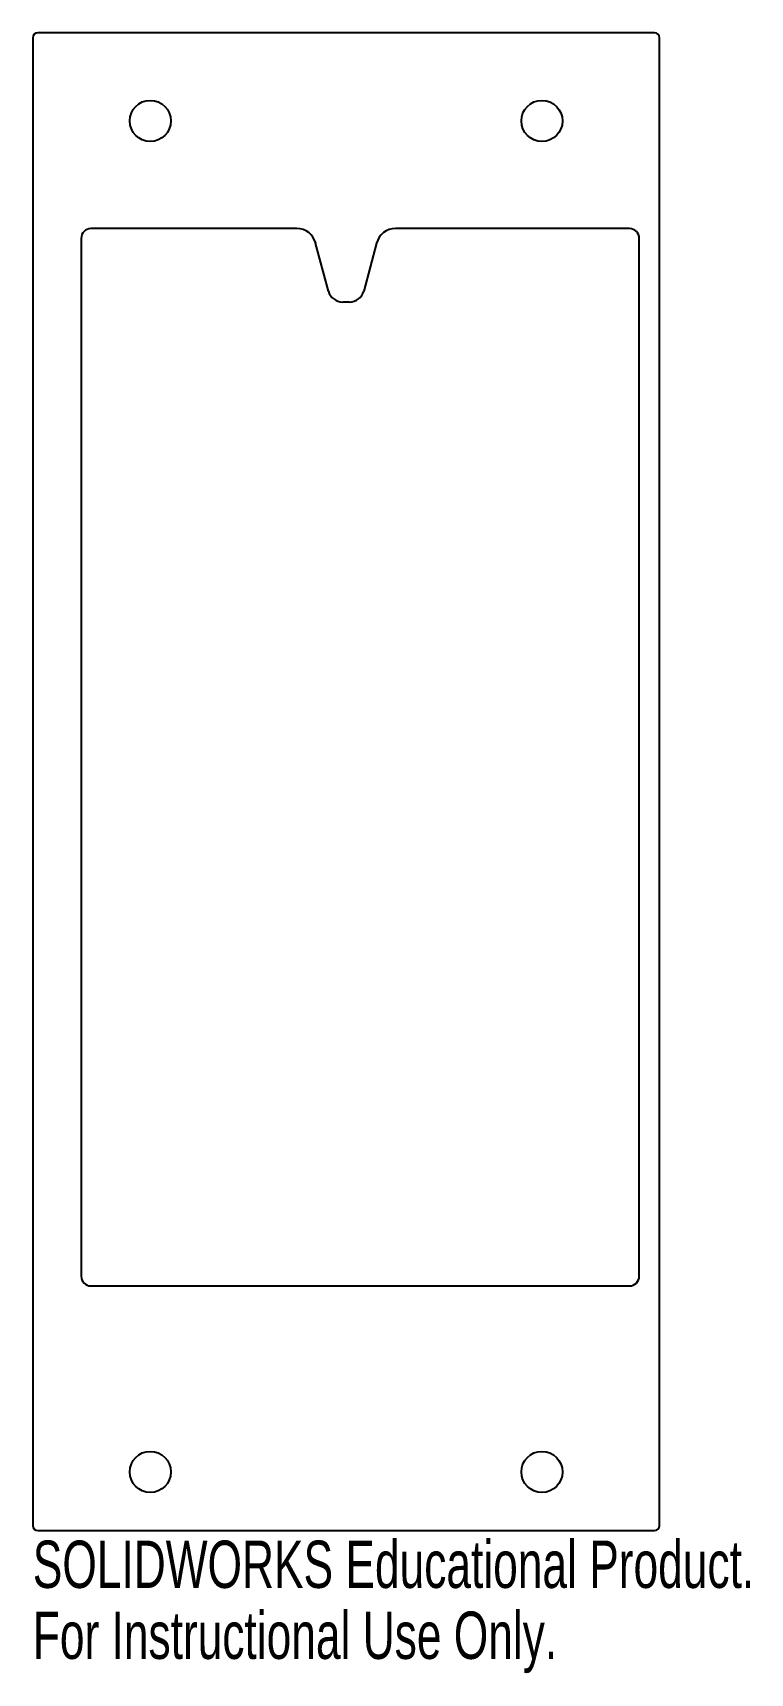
# Model space of a CAD drawing. Header units: millimetres. Extents: x -5 to 68, y -148 to 20.
import ezdxf

# ---------------------------------------------------------------- set-up
doc = ezdxf.new("R2010")
doc.units = ezdxf.units.MM
doc.styles.add('SLDTEXTSTYLE0', font='TXT', dxfattribs={"width": 0.7})

msp = doc.modelspace()

# ---------------------------------------------------------------- linework, layer by layer
at = {"color": 7, "linetype": 'Continuous', "lineweight": 25}
for p, q in [((-4.94, 19.5), (-4.94, -132.5)), ((58.56, 20), (-4.44, 20)), ((59.06, -132.5), (59.06, 19.5)), ((22.02, 0), (1, 0)), ((56, 0), (32.11, 0)), ((0, -1), (0, -107)), ((25.26, -6.39), (23.95, -1.48)), ((30.17, -1.48), (28.86, -6.39)), ((57, -107), (57, -1)), ((27.41, -7.5), (26.71, -7.5)), ((1, -108), (56, -108)), ((-4.44, -133), (58.56, -133))]:
    msp.add_line(p, q, dxfattribs=at)
for centre in [(7.06, 11), (47.06, 11), (7.06, -127), (47.06, -127)]:
    msp.add_circle(centre, 2.1, dxfattribs=at)
for centre, radius, start, end in [((-4.44, 19.5), 0.5, 90, 180), ((58.56, 19.5), 0.5, 0, 90), ((1, -1), 1, 90, 180), ((22.02, -2), 2, 15, 90), ((32.11, -2), 2, 90, 165), ((56, -1), 1, 0, 90), ((26.71, -6), 1.5, 195, 270), ((27.41, -6), 1.5, 270, 345), ((1, -107), 1, 180, 270), ((56, -107), 1, 270, 0), ((-4.44, -132.5), 0.5, 180, 270), ((58.56, -132.5), 0.5, 270, 0)]:
    msp.add_arc(centre, radius, start, end, dxfattribs=at)

# ---------------------------------------------------------------- texts
at = {"color": 7, "linetype": 'Continuous', "char_height": 4.8336, "attachment_point": 1, "style": 'SLDTEXTSTYLE0'}
for s, insert in [('SOLIDWORKS Educational Product.', (-4.94, -134.02)), ('For Instructional Use Only.', (-4.94, -141.27))]:
    msp.add_mtext(s, dxfattribs=dict(at, insert=insert))

doc.saveas('drawing.dxf')
